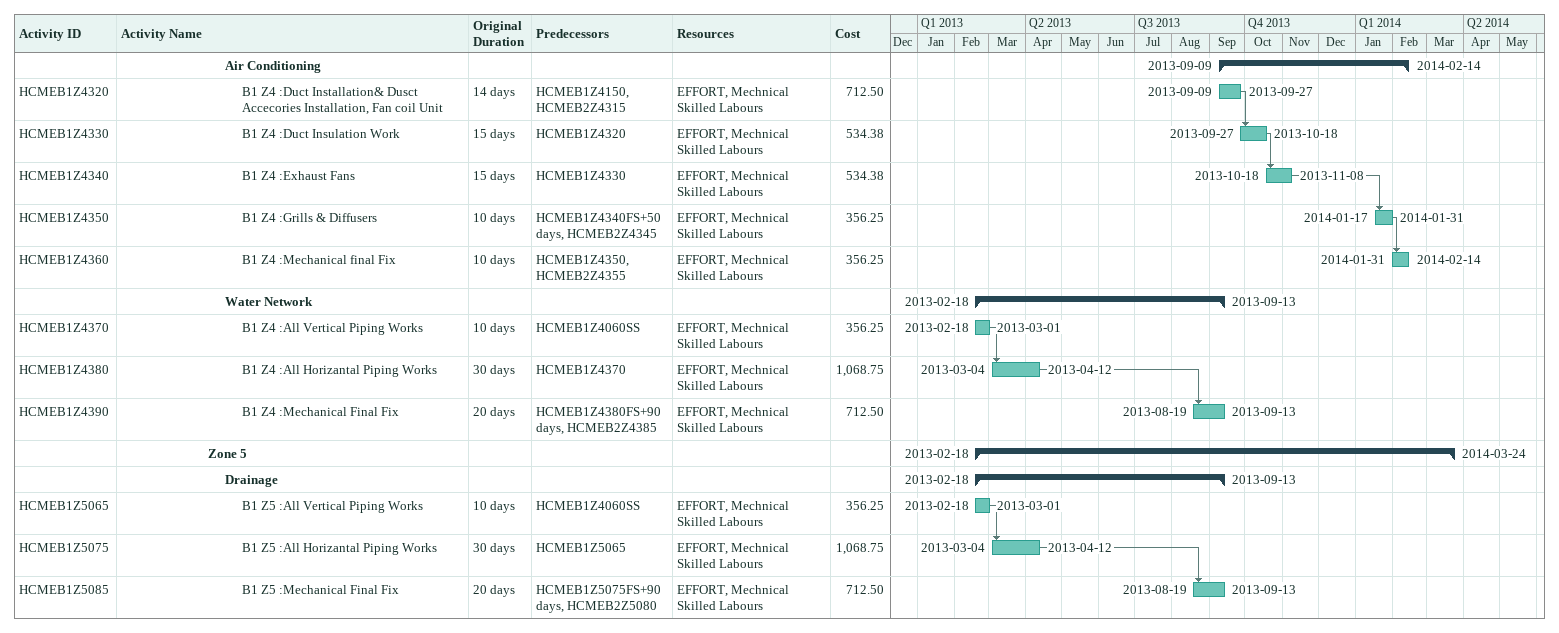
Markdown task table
| ID | Level | Task | Original duration | Start | Finish | Predecessors | Resources | Cost |
|---|---|---|---|---|---|---|---|---|
|  | 7 | **Air Conditioning** |  | 2013-09-09 | 2014-02-14 |  |  |  |
| HCMEB1Z4320 | 8 | B1 Z4 :Duct Installation& Dusct Accecories Installation, Fan coil Unit | 14d | 2013-09-09 | 2013-09-27 | HCMEB1Z4150, HCMEB2Z4315 | EFFORT, Mechnical Skilled Labours | 712.50 |
| HCMEB1Z4330 | 8 | B1 Z4 :Duct Insulation Work | 15d | 2013-09-27 | 2013-10-18 | HCMEB1Z4320 | EFFORT, Mechnical Skilled Labours | 534.38 |
| HCMEB1Z4340 | 8 | B1 Z4 :Exhaust Fans | 15d | 2013-10-18 | 2013-11-08 | HCMEB1Z4330 | EFFORT, Mechnical Skilled Labours | 534.38 |
| HCMEB1Z4350 | 8 | B1 Z4 :Grills & Diffusers | 10d | 2014-01-17 | 2014-01-31 | HCMEB1Z4340FS+50d, HCMEB2Z4345 | EFFORT, Mechnical Skilled Labours | 356.25 |
| HCMEB1Z4360 | 8 | B1 Z4 :Mechanical final Fix | 10d | 2014-01-31 | 2014-02-14 | HCMEB1Z4350, HCMEB2Z4355 | EFFORT, Mechnical Skilled Labours | 356.25 |
|  | 7 | **Water Network** |  | 2013-02-18 | 2013-09-13 |  |  |  |
| HCMEB1Z4370 | 8 | B1 Z4 :All Vertical Piping Works | 10d | 2013-02-18 | 2013-03-01 | HCMEB1Z4060SS | EFFORT, Mechnical Skilled Labours | 356.25 |
| HCMEB1Z4380 | 8 | B1 Z4 :All Horizantal Piping Works | 30d | 2013-03-04 | 2013-04-12 | HCMEB1Z4370 | EFFORT, Mechnical Skilled Labours | 1068.75 |
| HCMEB1Z4390 | 8 | B1 Z4 :Mechanical Final Fix | 20d | 2013-08-19 | 2013-09-13 | HCMEB1Z4380FS+90d, HCMEB2Z4385 | EFFORT, Mechnical Skilled Labours | 712.50 |
|  | 6 | **Zone 5** |  | 2013-02-18 | 2014-03-24 |  |  |  |
|  | 7 | **Drainage** |  | 2013-02-18 | 2013-09-13 |  |  |  |
| HCMEB1Z5065 | 8 | B1 Z5 :All Vertical Piping Works | 10d | 2013-02-18 | 2013-03-01 | HCMEB1Z4060SS | EFFORT, Mechnical Skilled Labours | 356.25 |
| HCMEB1Z5075 | 8 | B1 Z5 :All Horizantal Piping Works | 30d | 2013-03-04 | 2013-04-12 | HCMEB1Z5065 | EFFORT, Mechnical Skilled Labours | 1068.75 |
| HCMEB1Z5085 | 8 | B1 Z5 :Mechanical Final Fix | 20d | 2013-08-19 | 2013-09-13 | HCMEB1Z5075FS+90d, HCMEB2Z5080 | EFFORT, Mechnical Skilled Labours | 712.50 |
